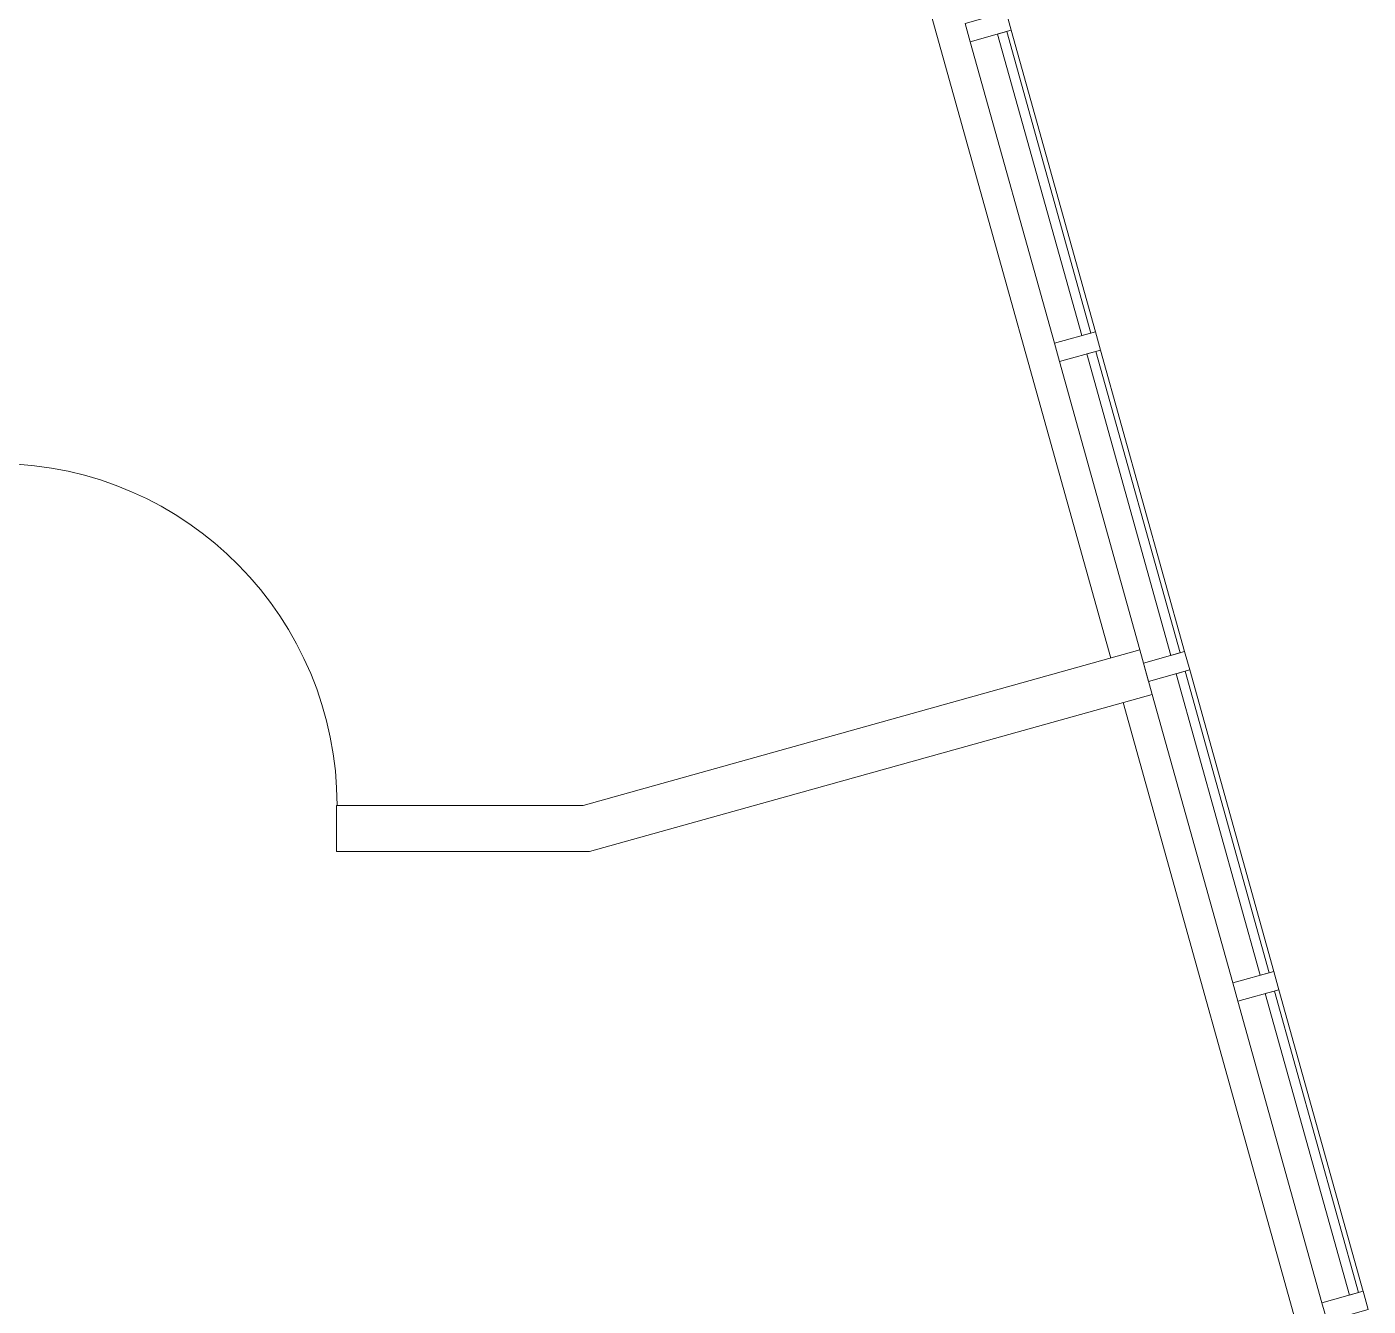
# Model space of a CAD drawing. Header units: inches. Extents: x -449 to 330, y -482 to 598.
# Drawn here: x -24.7 to 116.9, y 311.6 to 446.6 of the extents above; entities that cross this region are included whole.
import ezdxf

# ---------------------------------------------------------------- set-up
doc = ezdxf.new("R2010")
doc.units = ezdxf.units.IN
doc.header["$MEASUREMENT"] = 0
for name, color, linetype, lineweight in [('A-DOOR', 31, 'Continuous', 9), ('A-GLAZ-CURT', 52, 'Continuous', 9), ('A-GLAZ-CWMG', 51, 'Continuous', 9), ('A-WALL', 113, 'Continuous', 13), ('I-WALL', 2, 'Continuous', 9)]:
    doc.layers.add(name, color=color, linetype=linetype, lineweight=lineweight)

# ---------------------------------------------------------------- blocks, each defined once
blk = doc.blocks.new('System Panel - Glazed-1579651-Test Fit - Second Floor Plan')
at = {"layer": 'A-GLAZ-CURT'}
for p, q in [((16.51, -0.75), (-16.51, -0.75)), ((-16.51, -0.75), (-16.51, -1.75)), ((16.51, -1.75), (16.51, -0.75)), ((-16.51, -1.75), (16.51, -1.75))]:
    blk.add_line(p, q, dxfattribs=at)
blk = doc.blocks.new('Rectangular Mullion - 2_ x 4_5_ rectangular-V22-Test Fit - Second Floor Plan')
at = {"layer": 'A-GLAZ-CWMG'}
for p, q in [((98.06, 378.75), (106.94, 346.94)), ((94.11, 376.16), (102.6, 345.73))]:
    blk.add_line(p, q, dxfattribs=at)
blk = doc.blocks.new('Rectangular Mullion - 2_ x 4_5_ rectangular-V23-Test Fit - Second Floor Plan')
at = {"layer": 'A-GLAZ-CWMG'}
for p, q in [((88.64, 412.49), (97.52, 380.68)), ((84.31, 411.28), (92.8, 380.85))]:
    blk.add_line(p, q, dxfattribs=at)
blk = doc.blocks.new('Rectangular Mullion - 2_ x 4_5_ rectangular-V21-Test Fit - Second Floor Plan')
at = {"layer": 'A-GLAZ-CWMG'}
for p, q in [((50.98, 547.45), (59.86, 515.63)), ((46.65, 546.24), (55.52, 514.42))]:
    blk.add_line(p, q, dxfattribs=at)
blk = doc.blocks.new('Rectangular Mullion - 2_ x 4_5_ rectangular-1400122-Test Fit - Second Floor Plan')
at = {"layer": 'A-GLAZ-CWMG'}
for p, q in [((-1, 2.25), (1, 2.25)), ((-1, -2.25), (-1, 2.25)), ((1, 2.25), (1, -2.25)), ((1, -2.25), (-1, -2.25))]:
    blk.add_line(p, q, dxfattribs=at)
blk = doc.blocks.new('Hecht_PAD_AA-Arch_detached_rvt-1-Test Fit - Second Floor Plan')
at = {"layer": 'A-WALL'}
for p, q in [((89.73, 379.99), (36.88, 569.37)), ((113.96, 293.15), (91.04, 375.3))]:
    blk.add_line(p, q, dxfattribs=at)
at = {"extrusion": (0, 0, -1), "rotation": 74.40718906073377}
for p in [(-76.79, 446.59), (-86.21, 412.85), (-95.62, 379.11), (-105.04, 345.37), (-114.45, 311.63)]:
    blk.add_blockref('Rectangular Mullion - 2_ x 4_5_ rectangular-1400122-Test Fit - Second Floor Plan', p, dxfattribs=at)
for name, p in [('Rectangular Mullion - 2_ x 4_5_ rectangular-V21-Test Fit - Second Floor Plan', (28.25, -101.22)), ('Rectangular Mullion - 2_ x 4_5_ rectangular-V23-Test Fit - Second Floor Plan', (0, 0)), ('Rectangular Mullion - 2_ x 4_5_ rectangular-V22-Test Fit - Second Floor Plan', (0, 0)), ('Rectangular Mullion - 2_ x 4_5_ rectangular-V21-Test Fit - Second Floor Plan', (56.49, -202.44))]:
    blk.add_blockref(name, p)
at = {"rotation": 105.5928109392662}
for p in [(81.5, 429.72), (90.91, 395.98), (100.33, 362.24), (109.75, 328.5)]:
    blk.add_blockref('System Panel - Glazed-1579651-Test Fit - Second Floor Plan', p, dxfattribs=at)
blk = doc.blocks.new('Single-Glass - No Frame - 36_ x 84_-2642924-Test Fit - Second Floor Plan')
at = {"layer": 'A-DOOR'}
for p, q in [((17.5, -2.44), (17.5, -38.5)), ((18, -2.44), (17.5, -2.44)), ((18, -2.44), (18, -38.5)), ((18, -38.5), (17.5, -38.5))]:
    blk.add_line(p, q, dxfattribs=at)
blk.add_arc((18, -2.44), 36.07, 180, 269.2057, dxfattribs=at)

msp = doc.modelspace()

# ---------------------------------------------------------------- linework, layer by layer
at = {"layer": 'I-WALL'}
for p, q in [((92.8, 380.85), (34.05, 364.46)), ((94.11, 376.16), (92.8, 380.85)), ((34.71, 359.58), (94.11, 376.16)), ((34.05, 364.46), (8.01, 364.46)), ((8.01, 364.46), (8.01, 359.58)), ((8.01, 359.58), (34.71, 359.58))]:
    msp.add_line(p, q, dxfattribs=at)

# ---------------------------------------------------------------- block references
msp.add_blockref('Hecht_PAD_AA-Arch_detached_rvt-1-Test Fit - Second Floor Plan', (0, 0))
at = {"layer": 'A-DOOR', "rotation": 180}
msp.add_blockref('Single-Glass - No Frame - 36_ x 84_-2642924-Test Fit - Second Floor Plan', (-9.99, 362.02), dxfattribs=at)

doc.saveas('drawing.dxf')
